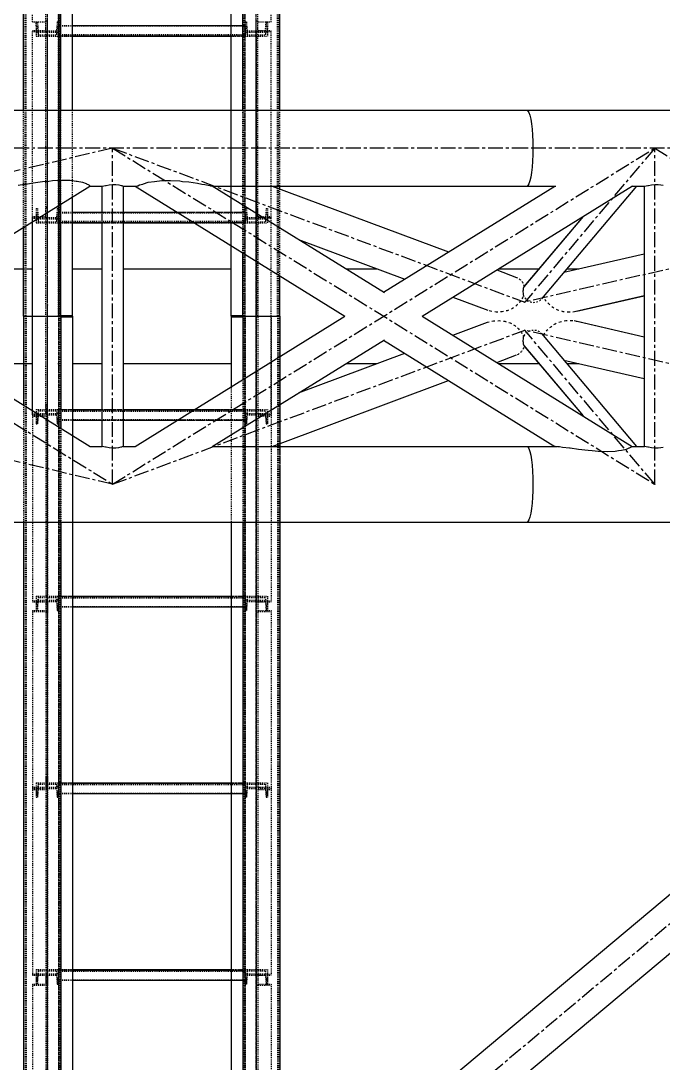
# Model space of a CAD drawing. Header units: millimetres. Extents: x 5143 to 30813, y 232 to 21408.
# Drawn here: x 24545 to 24889, y 10420 to 10978 of the extents above; entities that cross this region are included whole.
import ezdxf

# ---------------------------------------------------------------- set-up
doc = ezdxf.new("R2010")
doc.units = ezdxf.units.MM
doc.header["$LTSCALE"] = 0.25
for name, pattern in [('CENTER', [50.8, 31.75, -6.35, 6.35, -6.35]), ('XKITLINE00', [0]), ('XKITLINE02', [4, 2, -2]), ('XKITLINE03', [6, 3, -1, 1, -1])]:
    doc.linetypes.add(name, pattern=pattern)

msp = doc.modelspace()

# ---------------------------------------------------------------- linework, layer by layer
at = {"color": 1, "linetype": 'XKITLINE03'}
for p, q in [((24559, 10814.34), (24559, 12467.81)), ((24670.99, 10814.34), (24670.99, 12467.81)), ((24565, 12460.27), (24565, 10820.27)), ((24665, 10820.27), (24665, 12460.27)), ((24559, 10873.16), (24559, 10972.67)), ((24564.99, 10970.15), (24564.99, 10972.42)), ((24664.97, 10972.42), (24664.97, 10970.15)), ((24670.98, 10972.67), (24670.98, 10873.16)), ((24564.99, 10970.39), (24664.97, 10970.39)), ((24559, 10767.39), (24559, 10872.69)), ((24564.99, 10870.17), (24564.99, 10872.44)), ((24664.97, 10872.44), (24664.97, 10870.17)), ((24670.98, 10872.69), (24670.98, 10767.39)), ((24564.99, 10870.41), (24664.97, 10870.41)), ((24559, 9172.74), (24559, 10826.21)), ((24670.99, 9172.74), (24670.99, 10826.21)), ((24565, 10820.27), (24565, 9180.27)), ((24665, 9180.27), (24665, 10820.27)), ((24559, 10667.88), (24559, 10767.39)), ((24564.99, 10768.11), (24564.99, 10770.38)), ((24664.97, 10770.14), (24564.99, 10770.14)), ((24664.97, 10770.38), (24664.97, 10768.11)), ((24670.98, 10767.39), (24670.98, 10667.88)), ((24564.99, 10668.13), (24564.99, 10670.4)), ((24664.97, 10670.16), (24564.99, 10670.16)), ((24664.97, 10670.4), (24664.97, 10668.13)), ((24559, 10567.43), (24559, 10662.07)), ((24670.98, 10662.07), (24670.98, 10567.43)), ((24564.99, 10568.15), (24564.99, 10570.42)), ((24664.97, 10570.18), (24564.99, 10570.18)), ((24664.97, 10570.42), (24664.97, 10568.15)), ((24559, 10467.92), (24559, 10567.43)), ((24670.98, 10567.43), (24670.98, 10467.92)), ((24564.99, 10468.17), (24564.99, 10470.44)), ((24664.97, 10470.2), (24564.99, 10470.2)), ((24664.97, 10470.44), (24664.97, 10468.17)), ((24559, 10367.47), (24559, 10462.11)), ((24670.98, 10462.11), (24670.98, 10367.47))]:
    msp.add_line(p, q, dxfattribs=at)
at = {"color": 3, "linetype": 'XKITLINE02'}
for p, q in [((24546.3, 10867.93), (24546.3, 12464.01)), ((24547.15, 10820.27), (24547.15, 12464.01)), ((24547.68, 10820.27), (24547.68, 12464.27)), ((24564.91, 10820.27), (24564.92, 12464.27)), ((24565.45, 10820.27), (24565.45, 12464.01)), ((24664.54, 10820.27), (24664.54, 12464.01)), ((24665.07, 10820.27), (24665.07, 12464.27)), ((24682.31, 10820.27), (24682.31, 12464.27)), ((24682.84, 10820.27), (24682.84, 12464.01)), ((24565, 10820.27), (24565, 12460.68)), ((24565.85, 10820.3), (24565.85, 12460.65)), ((24572.5, 10884.14), (24572.5, 12460.66)), ((24657.5, 10820.66), (24657.5, 12460.66)), ((24664.15, 10820.3), (24664.15, 12460.65)), ((24665, 10820.27), (24665, 12460.68)), ((24663.69, 10854.23), (24663.69, 12426.32)), ((24566.3, 10880.3), (24566.3, 12400.21)), ((24565, 12377.22), (24565, 10820.27)), ((24565.85, 12377.22), (24565.85, 10820.3)), ((24551, 10977.89), (24551, 11073.12)), ((24558.2, 10972.55), (24558.2, 11072.52)), ((24559, 10972.55), (24559, 11073.12)), ((24670.98, 10972.55), (24670.98, 11073.12)), ((24671.78, 10972.55), (24671.78, 11072.52)), ((24678.98, 10977.89), (24678.98, 11073.12)), ((24551, 10977.89), (24558.2, 10977.89)), ((24552.99, 10975.64), (24552.99, 10977.92)), ((24552.99, 10977.92), (24553.67, 10977.92)), ((24552.99, 10977.89), (24552.99, 10972.42)), ((24553.67, 10977.92), (24553.67, 10975.64)), ((24553.67, 10977.92), (24554.06, 10973.12)), ((24558.2, 10873.73), (24558.2, 10978.36)), ((24558.2, 10978.36), (24559, 10978.36)), ((24559, 10873.16), (24559, 10978.36)), ((24564.31, 10977.92), (24563.93, 10973.12)), ((24564.31, 10977.92), (24564.31, 10975.64)), ((24564.31, 10977.92), (24564.99, 10977.92)), ((24564.99, 10977.92), (24564.99, 10975.64)), ((24564.99, 10977.92), (24564.99, 10972.42)), ((24664.97, 10977.92), (24664.97, 10972.42)), ((24664.97, 10977.92), (24665.65, 10977.92)), ((24664.97, 10977.92), (24664.97, 10975.64)), ((24665.65, 10977.92), (24666.04, 10973.12)), ((24665.65, 10977.92), (24665.65, 10975.64)), ((24670.98, 10873.16), (24670.98, 10978.36)), ((24670.98, 10978.36), (24671.78, 10978.36)), ((24671.78, 10873.73), (24671.78, 10978.36)), ((24671.78, 10977.89), (24678.98, 10977.89)), ((24675.91, 10973.12), (24676.29, 10977.92)), ((24676.29, 10977.92), (24676.97, 10977.92)), ((24676.29, 10977.92), (24676.29, 10975.64)), ((24676.97, 10972.42), (24676.97, 10977.92)), ((24676.97, 10977.92), (24676.97, 10975.64)), ((24551, 10873.16), (24551, 10973.24)), ((24551, 10973.24), (24558.2, 10973.24)), ((24551, 10972.67), (24559, 10972.67)), ((24552.99, 10975.64), (24553.67, 10975.64)), ((24552.99, 10975.64), (24552.99, 10970.15)), ((24552.99, 10972.42), (24552.99, 10970.15)), ((24552.99, 10972.42), (24564.99, 10972.42)), ((24553.67, 10975.64), (24554.06, 10970.85)), ((24554.06, 10973.12), (24554.06, 10970.85)), ((24554.06, 10973.12), (24563.93, 10973.12)), ((24558.2, 10972.55), (24559, 10972.55)), ((24564.31, 10975.64), (24563.93, 10970.85)), ((24563.93, 10973.12), (24563.93, 10970.85)), ((24564.31, 10975.64), (24564.99, 10975.64)), ((24564.99, 10970.15), (24564.99, 10975.89)), ((24564.99, 10975.89), (24572.5, 10975.89)), ((24564.99, 10975.87), (24664.97, 10975.87)), ((24564.99, 10975.66), (24664.97, 10975.66)), ((24564.99, 10975.64), (24664.97, 10975.64)), ((24564.99, 10975.64), (24564.99, 10970.15)), ((24564.99, 10972.42), (24564.99, 10970.15)), ((24657.5, 10975.89), (24664.97, 10975.89)), ((24664.97, 10970.15), (24664.97, 10975.89)), ((24664.97, 10975.64), (24664.97, 10970.15)), ((24664.97, 10975.64), (24665.65, 10975.64)), ((24664.97, 10972.42), (24676.97, 10972.42)), ((24664.97, 10972.42), (24664.97, 10970.15)), ((24665.65, 10975.64), (24666.04, 10970.85)), ((24666.04, 10973.12), (24675.91, 10973.12)), ((24666.04, 10973.12), (24666.04, 10970.85)), ((24670.98, 10972.67), (24678.98, 10972.67)), ((24670.98, 10972.55), (24671.78, 10972.55)), ((24671.78, 10973.24), (24678.98, 10973.24)), ((24676.29, 10975.64), (24675.91, 10970.85)), ((24675.91, 10973.12), (24675.91, 10970.85)), ((24676.29, 10975.64), (24676.97, 10975.64)), ((24676.97, 10975.64), (24676.97, 10970.15)), ((24676.97, 10972.42), (24676.97, 10970.15)), ((24678.98, 10873.16), (24678.98, 10973.24)), ((24552.99, 10970.15), (24564.99, 10970.15)), ((24554.06, 10970.85), (24563.93, 10970.85)), ((24564.99, 10971.07), (24664.97, 10971.07)), ((24564.99, 10970.87), (24664.97, 10970.87)), ((24564.99, 10970.39), (24572.5, 10970.39)), ((24564.99, 10970.15), (24572.5, 10970.15)), ((24657.5, 10970.39), (24664.97, 10970.39)), ((24657.5, 10970.15), (24664.97, 10970.15)), ((24664.97, 10970.15), (24676.97, 10970.15)), ((24666.04, 10970.85), (24675.91, 10970.85)), ((24546.3, 10867.93), (24546.3, 10930.57)), ((24566.3, 10880.3), (24566.3, 10930.57)), ((24572.5, 10884.14), (24572.5, 10930.57)), ((24657.5, 10858.07), (24657.5, 10930.57)), ((24663.69, 10854.23), (24663.69, 10930.57)), ((24670.98, 10929.1), (24670.98, 10873.16)), ((24683.69, 10889.97), (24683.69, 10930.57)), ((24683.69, 10841.84), (24683.69, 10888.43)), ((24552.99, 10877.94), (24552.99, 10875.66)), ((24552.99, 10877.94), (24553.67, 10877.94)), ((24552.99, 10877.94), (24552.99, 10872.44)), ((24553.67, 10877.94), (24553.67, 10875.66)), ((24553.67, 10877.94), (24554.06, 10873.14)), ((24558.2, 10878.85), (24559, 10878.85)), ((24558.2, 10767.95), (24558.2, 10878.28)), ((24558.2, 10878.28), (24559, 10878.28)), ((24559, 10767.39), (24559, 10878.28)), ((24564.31, 10877.94), (24563.93, 10873.14)), ((24564.31, 10877.94), (24564.31, 10875.66)), ((24564.31, 10877.94), (24564.99, 10877.94)), ((24564.99, 10877.94), (24564.99, 10875.66)), ((24564.99, 10877.94), (24564.99, 10872.44)), ((24664.97, 10877.94), (24664.97, 10875.66)), ((24664.97, 10877.94), (24664.97, 10872.44)), ((24664.97, 10877.94), (24665.65, 10877.94)), ((24665.65, 10877.94), (24665.65, 10875.66)), ((24665.65, 10877.94), (24666.04, 10873.14)), ((24670.98, 10878.85), (24671.78, 10878.85)), ((24670.98, 10767.39), (24670.98, 10878.28)), ((24670.98, 10878.28), (24671.78, 10878.28)), ((24671.78, 10820.27), (24671.78, 10878.28)), ((24676.29, 10877.94), (24675.91, 10873.14)), ((24676.29, 10877.94), (24676.29, 10875.66)), ((24676.29, 10877.94), (24676.97, 10877.94)), ((24676.97, 10877.94), (24676.97, 10875.66)), ((24676.97, 10877.94), (24676.97, 10872.44)), ((24551, 10873.73), (24558.2, 10873.73)), ((24551, 10767.39), (24551, 10873.25)), ((24551, 10767.95), (24551, 10873.25)), ((24551, 10873.25), (24558.2, 10873.25)), ((24551, 10873.16), (24559, 10873.16)), ((24551, 10872.69), (24559, 10872.69)), ((24552.99, 10872.44), (24552.99, 10870.17)), ((24552.99, 10872.44), (24564.99, 10872.44)), ((24552.99, 10875.66), (24553.67, 10875.66)), ((24552.99, 10875.66), (24552.99, 10870.17)), ((24553.67, 10875.66), (24554.06, 10870.87)), ((24554.06, 10873.14), (24554.06, 10870.87)), ((24554.06, 10873.14), (24563.93, 10873.14)), ((24564.31, 10875.66), (24563.93, 10870.87)), ((24563.93, 10873.14), (24563.93, 10870.87)), ((24564.31, 10875.66), (24564.99, 10875.66)), ((24564.99, 10872.44), (24564.99, 10870.17)), ((24564.99, 10870.17), (24564.99, 10875.91)), ((24564.99, 10875.91), (24572.5, 10875.91)), ((24564.99, 10875.89), (24664.97, 10875.89)), ((24564.99, 10875.68), (24664.97, 10875.68)), ((24564.99, 10875.66), (24564.99, 10870.17)), ((24564.99, 10875.66), (24664.97, 10875.66)), ((24588.25, 10875.91), (24599.65, 10875.91)), ((24628.69, 10875.91), (24664.97, 10875.91)), ((24664.97, 10870.17), (24664.97, 10875.91)), ((24664.97, 10875.66), (24664.97, 10870.17)), ((24664.97, 10875.66), (24665.65, 10875.66)), ((24664.97, 10872.44), (24664.97, 10870.17)), ((24664.97, 10872.44), (24676.97, 10872.44)), ((24665.65, 10875.66), (24666.04, 10870.87)), ((24666.04, 10873.14), (24675.91, 10873.14)), ((24666.04, 10873.14), (24666.04, 10870.87)), ((24670.98, 10873.16), (24678.98, 10873.16)), ((24670.98, 10872.69), (24678.98, 10872.69)), ((24671.78, 10873.73), (24678.98, 10873.73)), ((24671.78, 10873.25), (24678.98, 10873.25)), ((24676.29, 10875.66), (24675.91, 10870.87)), ((24675.91, 10873.14), (24675.91, 10870.87)), ((24676.29, 10875.66), (24676.97, 10875.66)), ((24676.97, 10875.66), (24676.97, 10870.17)), ((24676.97, 10872.44), (24676.97, 10870.17)), ((24678.98, 10767.39), (24678.98, 10873.25)), ((24552.99, 10870.17), (24564.99, 10870.17)), ((24554.06, 10870.87), (24563.93, 10870.87)), ((24564.99, 10871.09), (24664.97, 10871.09)), ((24564.99, 10870.89), (24664.97, 10870.89)), ((24564.99, 10870.41), (24572.5, 10870.41)), ((24564.99, 10870.17), (24572.5, 10870.17)), ((24588.25, 10870.41), (24599.65, 10870.41)), ((24588.25, 10870.17), (24599.65, 10870.17)), ((24637.57, 10870.41), (24664.97, 10870.41)), ((24637.96, 10870.17), (24664.97, 10870.17)), ((24664.97, 10870.17), (24676.97, 10870.17)), ((24666.04, 10870.87), (24675.91, 10870.87)), ((24671.78, 10869.68), (24671.78, 10767.95)), ((24670.98, 10849.71), (24670.98, 10767.39)), ((24547.15, 10820.27), (24547.15, 9176.54)), ((24547.68, 10820.27), (24547.68, 9176.28)), ((24564.91, 10820.27), (24564.92, 9176.28)), ((24565, 10820.68), (24566.3, 10820.68)), ((24565, 10820.27), (24566.3, 10820.27)), ((24565, 10820.27), (24566.3, 10820.27)), ((24565, 10820.27), (24565, 10723.33)), ((24565, 10819.87), (24566.3, 10819.87)), ((24565.45, 10820.27), (24565.45, 9176.54)), ((24565.85, 10820.65), (24566.3, 10820.65)), ((24565.85, 10820.3), (24566.3, 10820.3)), ((24565.85, 10820.25), (24566.3, 10820.25)), ((24565.85, 10820.25), (24565.85, 10723.33)), ((24565.85, 10819.9), (24566.3, 10819.9)), ((24566.3, 10820.27), (24566.3, 9240.34)), ((24572.5, 10820.66), (24572.5, 10820.68)), ((24572.5, 10820.66), (24572.5, 10820.68)), ((24572.5, 10820.66), (24572.5, 10820.68)), ((24572.5, 10820.27), (24572.5, 10820.29)), ((24572.5, 10820.27), (24572.5, 10820.29)), ((24572.5, 10820.27), (24572.5, 10820.26)), ((24572.5, 10820.27), (24572.5, 10820.26)), ((24572.5, 10819.89), (24572.5, 10819.87)), ((24572.5, 10819.89), (24572.5, 9180.26)), ((24572.5, 10819.89), (24572.5, 10819.87)), ((24657.5, 10820.68), (24657.5, 10820.66)), ((24657.5, 10820.66), (24657.5, 10820.68)), ((24657.5, 10820.29), (24657.5, 10820.27)), ((24657.5, 10820.27), (24657.5, 10820.29)), ((24657.5, 10820.27), (24657.5, 10820.26)), ((24657.5, 10820.27), (24657.5, 10820.26)), ((24657.5, 10819.89), (24657.5, 10819.87)), ((24657.5, 10819.89), (24657.5, 10819.87)), ((24657.5, 10819.89), (24657.5, 10819.87)), ((24663.69, 10820.68), (24665, 10820.68)), ((24663.69, 10820.65), (24664.15, 10820.65)), ((24663.69, 10820.3), (24664.15, 10820.3)), ((24663.69, 10820.27), (24665, 10820.27)), ((24663.69, 10820.27), (24665, 10820.27)), ((24663.69, 10820.25), (24664.15, 10820.25)), ((24663.69, 10819.9), (24664.15, 10819.9)), ((24663.69, 10819.87), (24665, 10819.87)), ((24664.15, 10820.25), (24664.15, 9179.9)), ((24664.54, 10820.27), (24664.54, 9176.54)), ((24665, 10820.27), (24665, 9179.87)), ((24665.07, 10820.27), (24665.07, 9176.28)), ((24678.98, 10820.27), (24678.98, 10767.95)), ((24682.31, 10820.27), (24682.31, 9176.28)), ((24682.84, 10820.27), (24682.84, 9176.54)), ((24683.69, 10820.27), (24683.69, 9201.84)), ((24683.69, 10798.71), (24683.69, 10752.12)), ((24657.5, 10782.48), (24657.5, 9180.26)), ((24657.5, 10782.48), (24657.5, 10709.97)), ((24663.69, 10786.32), (24663.69, 10709.97)), ((24546.3, 10772.62), (24546.3, 10709.97)), ((24558.2, 10772.98), (24559, 10772.98)), ((24558.2, 10772.98), (24558.2, 10767.95)), ((24670.98, 10772.98), (24671.78, 10772.98)), ((24551, 10767.95), (24558.2, 10767.95)), ((24551, 10767.39), (24551, 10667.31)), ((24551, 10767.39), (24559, 10767.39)), ((24551, 10767.39), (24559, 10767.39)), ((24551, 10766.82), (24558.2, 10766.82)), ((24552.99, 10770.38), (24552.99, 10768.11)), ((24552.99, 10768.11), (24552.99, 10762.61)), ((24552.99, 10768.11), (24564.99, 10768.11)), ((24552.99, 10770.38), (24552.99, 10764.88)), ((24552.99, 10770.38), (24564.99, 10770.38)), ((24554.06, 10767.41), (24553.67, 10762.61)), ((24554.06, 10769.68), (24553.67, 10764.88)), ((24554.06, 10769.68), (24554.06, 10767.41)), ((24554.06, 10769.68), (24563.93, 10769.68)), ((24554.06, 10767.41), (24563.93, 10767.41)), ((24558.2, 10766.82), (24558.2, 10662.19)), ((24559, 10767.39), (24559, 10662.19)), ((24563.93, 10769.68), (24563.93, 10767.41)), ((24563.93, 10769.68), (24564.31, 10764.88)), ((24563.93, 10767.41), (24564.31, 10762.61)), ((24564.99, 10770.38), (24564.99, 10768.11)), ((24564.99, 10768.11), (24564.99, 10762.61)), ((24564.99, 10770.38), (24572.5, 10770.38)), ((24564.99, 10770.38), (24564.99, 10764.64)), ((24564.99, 10770.38), (24564.99, 10764.88)), ((24564.99, 10770.14), (24572.5, 10770.14)), ((24564.99, 10769.66), (24664.97, 10769.66)), ((24564.99, 10769.46), (24664.97, 10769.46)), ((24588.25, 10770.38), (24599.65, 10770.38)), ((24588.25, 10770.14), (24599.65, 10770.14)), ((24637.57, 10770.14), (24664.97, 10770.14)), ((24637.96, 10770.38), (24664.97, 10770.38)), ((24664.97, 10770.38), (24664.97, 10764.88)), ((24664.97, 10770.38), (24676.97, 10770.38)), ((24664.97, 10770.38), (24664.97, 10768.11)), ((24664.97, 10770.38), (24664.97, 10764.64)), ((24664.97, 10768.11), (24664.97, 10762.61)), ((24664.97, 10768.11), (24676.97, 10768.11)), ((24666.04, 10769.68), (24665.65, 10764.88)), ((24666.04, 10767.41), (24665.65, 10762.61)), ((24666.04, 10769.68), (24675.91, 10769.68)), ((24666.04, 10769.68), (24666.04, 10767.41)), ((24666.04, 10767.41), (24675.91, 10767.41)), ((24670.98, 10767.39), (24670.98, 10723.33)), ((24670.98, 10767.39), (24678.98, 10767.39)), ((24670.98, 10767.39), (24678.98, 10767.39)), ((24671.78, 10767.95), (24678.98, 10767.95)), ((24671.78, 10766.82), (24671.78, 10749.1)), ((24671.78, 10766.82), (24678.98, 10766.82)), ((24675.91, 10769.68), (24676.29, 10764.88)), ((24675.91, 10769.68), (24675.91, 10767.41)), ((24675.91, 10767.41), (24676.29, 10762.61)), ((24676.97, 10770.38), (24676.97, 10764.88)), ((24676.97, 10770.38), (24676.97, 10768.11)), ((24676.97, 10768.11), (24676.97, 10762.61)), ((24678.98, 10767.39), (24678.98, 10749.1)), ((24552.99, 10764.88), (24552.99, 10762.61)), ((24552.99, 10762.61), (24553.67, 10762.61)), ((24552.99, 10764.88), (24553.67, 10764.88)), ((24553.67, 10764.88), (24553.67, 10762.61)), ((24558.2, 10761.7), (24559, 10761.7)), ((24564.31, 10764.88), (24564.31, 10762.61)), ((24564.31, 10762.61), (24564.99, 10762.61)), ((24564.31, 10764.88), (24564.99, 10764.88)), ((24564.99, 10764.88), (24564.99, 10762.61)), ((24564.99, 10764.88), (24664.97, 10764.88)), ((24564.99, 10764.87), (24664.97, 10764.87)), ((24564.99, 10764.65), (24664.97, 10764.65)), ((24564.99, 10764.64), (24572.5, 10764.64)), ((24566.3, 10760.25), (24566.3, 10709.97)), ((24588.25, 10764.64), (24599.65, 10764.64)), ((24628.69, 10764.64), (24664.97, 10764.64)), ((24664.97, 10764.88), (24665.65, 10764.88)), ((24664.97, 10764.88), (24664.97, 10762.61)), ((24664.97, 10762.61), (24665.65, 10762.61)), ((24665.65, 10764.88), (24665.65, 10762.61)), ((24670.98, 10761.7), (24671.78, 10761.7)), ((24676.29, 10764.88), (24676.97, 10764.88)), ((24676.29, 10764.88), (24676.29, 10762.61)), ((24676.29, 10762.61), (24676.97, 10762.61)), ((24676.97, 10764.88), (24676.97, 10762.61)), ((24572.5, 10756.41), (24572.5, 10709.97)), ((24565, 10749.1), (24565, 9179.87)), ((24565.85, 10749.1), (24565.85, 9179.9)), ((24670.98, 10749.1), (24670.98, 10662.19)), ((24671.78, 10749.1), (24671.78, 10662.19)), ((24678.98, 10749.1), (24678.98, 10667.31)), ((24683.69, 10750.57), (24683.69, 10709.97)), ((24551, 10667.88), (24559, 10667.88)), ((24551, 10667.31), (24558.2, 10667.31)), ((24552.99, 10670.4), (24552.99, 10668.13)), ((24552.99, 10670.4), (24552.99, 10664.91)), ((24552.99, 10670.4), (24564.99, 10670.4)), ((24552.99, 10668.13), (24552.99, 10662.63)), ((24552.99, 10668.13), (24564.99, 10668.13)), ((24552.99, 10664.91), (24552.99, 10662.63)), ((24552.99, 10664.91), (24553.67, 10664.91)), ((24554.06, 10669.7), (24553.67, 10664.91)), ((24553.67, 10662.63), (24554.06, 10667.43)), ((24553.67, 10664.91), (24553.67, 10662.63)), ((24554.06, 10669.7), (24554.06, 10667.43)), ((24554.06, 10669.7), (24563.93, 10669.7)), ((24554.06, 10667.43), (24563.93, 10667.43)), ((24558.2, 10668), (24558.2, 10568.03)), ((24558.2, 10668), (24559, 10668)), ((24559, 10668), (24559, 10568.15)), ((24563.93, 10669.7), (24563.93, 10667.43)), ((24563.93, 10669.7), (24564.31, 10664.91)), ((24563.93, 10667.43), (24564.31, 10662.63)), ((24564.31, 10664.91), (24564.31, 10662.63)), ((24564.31, 10664.91), (24564.99, 10664.91)), ((24564.99, 10670.4), (24572.5, 10670.4)), ((24564.99, 10670.4), (24564.99, 10664.66)), ((24564.99, 10670.4), (24564.99, 10668.13)), ((24564.99, 10670.4), (24564.99, 10664.91)), ((24564.99, 10670.16), (24572.5, 10670.16)), ((24564.99, 10669.68), (24664.97, 10669.68)), ((24564.99, 10669.48), (24664.97, 10669.48)), ((24564.99, 10668.13), (24564.99, 10662.63)), ((24564.99, 10664.91), (24664.97, 10664.91)), ((24564.99, 10664.91), (24564.99, 10662.63)), ((24564.99, 10664.89), (24664.97, 10664.89)), ((24657.5, 10670.4), (24664.97, 10670.4)), ((24657.5, 10670.16), (24664.97, 10670.16)), ((24664.97, 10670.4), (24664.97, 10664.66)), ((24664.97, 10670.4), (24664.97, 10664.91)), ((24664.97, 10670.4), (24676.97, 10670.4)), ((24664.97, 10670.4), (24664.97, 10668.13)), ((24664.97, 10668.13), (24664.97, 10662.63)), ((24664.97, 10668.13), (24676.97, 10668.13)), ((24664.97, 10664.91), (24665.65, 10664.91)), ((24664.97, 10664.91), (24664.97, 10662.63)), ((24666.04, 10669.7), (24665.65, 10664.91)), ((24666.04, 10667.43), (24665.65, 10662.63)), ((24665.65, 10664.91), (24665.65, 10662.63)), ((24666.04, 10669.7), (24675.91, 10669.7)), ((24666.04, 10669.7), (24666.04, 10667.43)), ((24666.04, 10667.43), (24675.91, 10667.43)), ((24670.98, 10668), (24670.98, 10662.07)), ((24670.98, 10668), (24671.78, 10668)), ((24670.98, 10668), (24670.98, 10567.43)), ((24670.98, 10667.88), (24678.98, 10667.88)), ((24671.78, 10668), (24671.78, 10662.66)), ((24671.78, 10668), (24671.78, 10568.03)), ((24671.78, 10667.31), (24678.98, 10667.31)), ((24675.91, 10669.7), (24676.29, 10664.91)), ((24675.91, 10669.7), (24675.91, 10667.43)), ((24675.91, 10667.43), (24676.29, 10662.63)), ((24676.29, 10664.91), (24676.97, 10664.91)), ((24676.29, 10664.91), (24676.29, 10662.63)), ((24676.97, 10670.4), (24676.97, 10664.91)), ((24676.97, 10670.4), (24676.97, 10668.13)), ((24676.97, 10668.13), (24676.97, 10662.63)), ((24676.97, 10664.91), (24676.97, 10662.63)), ((24551, 10662.66), (24551, 10567.43)), ((24551, 10662.66), (24558.2, 10662.66)), ((24551, 10662.07), (24559, 10662.07)), ((24552.99, 10662.63), (24553.67, 10662.63)), ((24558.2, 10662.19), (24559, 10662.19)), ((24564.31, 10662.63), (24564.99, 10662.63)), ((24564.99, 10664.68), (24664.97, 10664.68)), ((24564.99, 10664.66), (24572.5, 10664.66)), ((24657.5, 10664.66), (24664.97, 10664.66)), ((24664.97, 10662.63), (24665.65, 10662.63)), ((24670.98, 10662.19), (24671.78, 10662.19)), ((24670.98, 10662.07), (24678.98, 10662.07)), ((24671.78, 10662.66), (24678.98, 10662.66)), ((24676.29, 10662.63), (24676.97, 10662.63)), ((24678.98, 10662.66), (24678.98, 10662.07)), ((24678.98, 10662.66), (24678.98, 10567.43)), ((24552.99, 10570.42), (24552.99, 10568.15)), ((24552.99, 10570.42), (24552.99, 10564.93)), ((24552.99, 10570.42), (24564.99, 10570.42)), ((24558.2, 10573.37), (24559, 10573.37)), ((24558.2, 10573.37), (24558.2, 10568.03)), ((24559, 10573.37), (24559, 10567.43)), ((24564.99, 10570.42), (24572.5, 10570.42)), ((24564.99, 10570.42), (24564.99, 10564.68)), ((24564.99, 10570.42), (24564.99, 10568.15)), ((24564.99, 10570.42), (24564.99, 10564.93)), ((24564.99, 10570.18), (24572.5, 10570.18)), ((24657.5, 10570.42), (24664.97, 10570.42)), ((24657.5, 10570.18), (24664.97, 10570.18)), ((24664.97, 10570.42), (24664.97, 10564.93)), ((24664.97, 10570.42), (24676.97, 10570.42)), ((24664.97, 10570.42), (24664.97, 10568.15)), ((24664.97, 10570.42), (24664.97, 10564.68)), ((24670.98, 10573.37), (24671.78, 10573.37)), ((24676.97, 10570.42), (24676.97, 10564.93)), ((24676.97, 10570.42), (24676.97, 10568.15)), ((24551, 10568.03), (24558.2, 10568.03)), ((24551, 10568.03), (24551, 10567.43)), ((24551, 10567.43), (24551, 10467.35)), ((24551, 10567.43), (24559, 10567.43)), ((24551, 10567.43), (24559, 10567.43)), ((24551, 10566.86), (24558.2, 10566.86)), ((24552.99, 10568.15), (24552.99, 10562.65)), ((24552.99, 10568.15), (24564.99, 10568.15)), ((24552.99, 10564.93), (24552.99, 10562.65)), ((24552.99, 10564.93), (24553.67, 10564.93)), ((24554.06, 10569.72), (24553.67, 10564.93)), ((24554.06, 10567.45), (24553.67, 10562.65)), ((24553.67, 10564.93), (24553.67, 10562.65)), ((24554.06, 10569.72), (24554.06, 10567.45)), ((24554.06, 10569.72), (24563.93, 10569.72)), ((24554.06, 10567.45), (24563.93, 10567.45)), ((24558.2, 10566.86), (24558.2, 10462.23)), ((24559, 10567.43), (24559, 10462.23)), ((24563.93, 10569.72), (24563.93, 10567.45)), ((24563.93, 10569.72), (24564.31, 10564.93)), ((24563.93, 10567.45), (24564.31, 10562.65)), ((24564.31, 10564.93), (24564.31, 10562.65)), ((24564.31, 10564.93), (24564.99, 10564.93)), ((24564.99, 10569.7), (24664.97, 10569.7)), ((24564.99, 10569.5), (24664.97, 10569.5)), ((24564.99, 10568.15), (24564.99, 10562.65)), ((24564.99, 10564.93), (24664.97, 10564.93)), ((24564.99, 10564.93), (24564.99, 10562.65)), ((24564.99, 10564.91), (24664.97, 10564.91)), ((24564.99, 10564.7), (24664.97, 10564.7)), ((24564.99, 10564.68), (24572.5, 10564.68)), ((24657.5, 10564.68), (24664.97, 10564.68)), ((24664.97, 10568.15), (24664.97, 10562.65)), ((24664.97, 10568.15), (24676.97, 10568.15)), ((24664.97, 10564.93), (24665.65, 10564.93)), ((24664.97, 10564.93), (24664.97, 10562.65)), ((24666.04, 10569.72), (24665.65, 10564.93)), ((24666.04, 10567.45), (24665.65, 10562.65)), ((24665.65, 10564.93), (24665.65, 10562.65)), ((24666.04, 10569.72), (24675.91, 10569.72)), ((24666.04, 10569.72), (24666.04, 10567.45)), ((24666.04, 10567.45), (24675.91, 10567.45)), ((24670.98, 10567.43), (24678.98, 10567.43)), ((24670.98, 10567.43), (24670.98, 10561.74)), ((24670.98, 10567.43), (24678.98, 10567.43)), ((24670.98, 10567.43), (24670.98, 10462.23)), ((24671.78, 10568.03), (24678.98, 10568.03)), ((24671.78, 10566.86), (24671.78, 10561.74)), ((24671.78, 10566.86), (24678.98, 10566.86)), ((24671.78, 10566.86), (24671.78, 10462.23)), ((24675.91, 10569.72), (24676.29, 10564.93)), ((24675.91, 10569.72), (24675.91, 10567.45)), ((24675.91, 10567.45), (24676.29, 10562.65)), ((24676.29, 10564.93), (24676.97, 10564.93)), ((24676.29, 10564.93), (24676.29, 10562.65)), ((24676.97, 10568.15), (24676.97, 10562.65)), ((24676.97, 10564.93), (24676.97, 10562.65)), ((24678.98, 10567.43), (24678.98, 10566.86)), ((24678.98, 10567.43), (24678.98, 10467.35)), ((24552.99, 10562.65), (24553.67, 10562.65)), ((24558.2, 10561.74), (24559, 10561.74)), ((24564.31, 10562.65), (24564.99, 10562.65)), ((24664.97, 10562.65), (24665.65, 10562.65)), ((24670.98, 10561.74), (24671.78, 10561.74)), ((24676.29, 10562.65), (24676.97, 10562.65)), ((24552.99, 10470.44), (24552.99, 10468.17)), ((24552.99, 10470.44), (24552.99, 10464.95)), ((24552.99, 10470.44), (24564.99, 10470.44)), ((24554.06, 10469.75), (24553.67, 10464.95)), ((24554.06, 10469.75), (24554.06, 10467.47)), ((24554.06, 10469.75), (24563.93, 10469.75)), ((24563.93, 10469.75), (24563.93, 10467.47)), ((24563.93, 10469.75), (24564.31, 10464.95)), ((24564.99, 10470.44), (24564.99, 10468.17)), ((24564.99, 10470.44), (24564.99, 10464.95)), ((24564.99, 10470.44), (24572.5, 10470.44)), ((24564.99, 10470.44), (24564.99, 10464.7)), ((24564.99, 10470.2), (24572.5, 10470.2)), ((24564.99, 10469.72), (24664.97, 10469.72)), ((24564.99, 10469.52), (24664.97, 10469.52)), ((24657.5, 10470.44), (24664.97, 10470.44)), ((24657.5, 10470.2), (24664.97, 10470.2)), ((24664.97, 10470.44), (24664.97, 10464.7)), ((24664.97, 10470.44), (24664.97, 10464.95)), ((24664.97, 10470.44), (24676.97, 10470.44)), ((24664.97, 10470.44), (24664.97, 10468.17)), ((24666.04, 10469.75), (24665.65, 10464.95)), ((24666.04, 10469.75), (24675.91, 10469.75)), ((24666.04, 10469.75), (24666.04, 10467.47)), ((24675.91, 10469.75), (24676.29, 10464.95)), ((24675.91, 10469.75), (24675.91, 10467.47)), ((24676.97, 10470.44), (24676.97, 10464.95)), ((24676.97, 10470.44), (24676.97, 10468.17)), ((24551, 10467.92), (24551, 10467.35)), ((24551, 10467.92), (24559, 10467.92)), ((24551, 10467.35), (24558.2, 10467.35)), ((24552.99, 10468.17), (24552.99, 10462.67)), ((24552.99, 10468.17), (24564.99, 10468.17)), ((24552.99, 10464.95), (24552.99, 10462.67)), ((24552.99, 10464.95), (24553.67, 10464.95)), ((24553.67, 10462.67), (24554.06, 10467.47)), ((24553.67, 10464.95), (24553.67, 10462.67)), ((24554.06, 10467.47), (24563.93, 10467.47)), ((24558.2, 10468.04), (24558.2, 10368.07)), ((24558.2, 10468.04), (24559, 10468.04)), ((24558.2, 10467.35), (24558.2, 10462.23)), ((24559, 10468.04), (24559, 10368.19)), ((24559, 10467.92), (24559, 10462.23)), ((24563.93, 10467.47), (24564.31, 10462.67)), ((24564.31, 10464.95), (24564.31, 10462.67)), ((24564.31, 10464.95), (24564.99, 10464.95)), ((24564.99, 10468.17), (24564.99, 10462.67)), ((24564.99, 10464.95), (24564.99, 10462.67)), ((24564.99, 10464.95), (24664.97, 10464.95)), ((24564.99, 10464.93), (24664.97, 10464.93)), ((24564.99, 10464.72), (24664.97, 10464.72)), ((24564.99, 10464.7), (24572.5, 10464.7)), ((24657.5, 10464.7), (24664.97, 10464.7)), ((24664.97, 10468.17), (24664.97, 10462.67)), ((24664.97, 10468.17), (24676.97, 10468.17)), ((24664.97, 10464.95), (24665.65, 10464.95)), ((24664.97, 10464.95), (24664.97, 10462.67)), ((24666.04, 10467.47), (24665.65, 10462.67)), ((24665.65, 10464.95), (24665.65, 10462.67)), ((24666.04, 10467.47), (24675.91, 10467.47)), ((24670.98, 10468.04), (24670.98, 10462.11)), ((24670.98, 10468.04), (24671.78, 10468.04)), ((24670.98, 10468.04), (24670.98, 10367.47)), ((24670.98, 10467.92), (24678.98, 10467.92)), ((24671.78, 10468.04), (24671.78, 10462.7)), ((24671.78, 10468.04), (24671.78, 10368.07)), ((24671.78, 10467.35), (24678.98, 10467.35)), ((24675.91, 10467.47), (24676.29, 10462.67)), ((24676.29, 10464.95), (24676.97, 10464.95)), ((24676.29, 10464.95), (24676.29, 10462.67)), ((24676.97, 10468.17), (24676.97, 10462.67)), ((24676.97, 10464.95), (24676.97, 10462.67)), ((24551, 10462.7), (24551, 10367.47)), ((24551, 10462.7), (24558.2, 10462.7)), ((24551, 10462.11), (24559, 10462.11)), ((24552.99, 10462.67), (24553.67, 10462.67)), ((24558.2, 10462.23), (24559, 10462.23)), ((24564.31, 10462.67), (24564.99, 10462.67)), ((24664.97, 10462.67), (24665.65, 10462.67)), ((24670.98, 10462.23), (24671.78, 10462.23)), ((24670.98, 10462.11), (24678.98, 10462.11)), ((24671.78, 10462.7), (24678.98, 10462.7)), ((24676.29, 10462.67), (24676.97, 10462.67)), ((24678.98, 10462.7), (24678.98, 10462.11)), ((24678.98, 10462.7), (24678.98, 10367.47))]:
    msp.add_line(p, q, dxfattribs=at)
at = {"color": 7, "linetype": 'XKITLINE00'}
for p, q in [((24546.3, 10930.57), (24546.3, 11419.75)), ((24566.3, 10930.57), (24566.3, 11403)), ((24572.5, 10930.57), (24572.5, 11397.81)), ((24657.5, 10930.57), (24657.5, 11326.64)), ((24663.69, 10930.57), (24663.69, 11321.45)), ((24683.69, 10930.57), (24683.69, 11304.7)), ((24572.5, 10975.89), (24657.5, 10975.89)), ((24572.5, 10970.39), (24657.5, 10970.39)), ((24572.5, 10970.15), (24657.5, 10970.15)), ((24683.69, 10888.43), (24683.69, 10889.97)), ((24572.5, 10820.68), (24572.5, 10884.14)), ((24566.3, 10820.27), (24566.3, 10880.3)), ((24572.5, 10875.91), (24588.25, 10875.91)), ((24599.65, 10875.91), (24628.69, 10875.91)), ((24546.3, 10820.27), (24546.3, 10867.93)), ((24572.5, 10870.41), (24588.25, 10870.41)), ((24572.5, 10870.17), (24588.25, 10870.17)), ((24599.65, 10870.41), (24637.57, 10870.41)), ((24599.65, 10870.17), (24637.96, 10870.17)), ((24657.5, 10820.68), (24657.5, 10858.07)), ((24663.69, 10820.27), (24663.69, 10854.23)), ((24683.69, 10820.27), (24683.69, 10841.84)), ((24546.3, 10820.27), (24566.3, 10820.27)), ((24546.3, 10820.27), (24566.3, 10820.27)), ((24546.3, 10820.27), (24546.3, 10772.62)), ((24566.3, 10820.68), (24572.5, 10820.68)), ((24566.3, 10820.65), (24572.5, 10820.66)), ((24566.3, 10820.3), (24572.5, 10820.29)), ((24566.3, 10820.27), (24572.5, 10820.27)), ((24566.3, 10820.27), (24572.5, 10820.27)), ((24566.3, 10820.27), (24566.3, 10760.25)), ((24566.3, 10820.25), (24572.5, 10820.26)), ((24566.3, 10819.9), (24572.5, 10819.89)), ((24566.3, 10819.87), (24572.5, 10819.87)), ((24572.5, 10820.29), (24572.5, 10820.66)), ((24572.5, 10820.26), (24572.5, 10819.89)), ((24572.5, 10819.87), (24572.5, 10756.41)), ((24657.5, 10820.68), (24663.69, 10820.68)), ((24657.5, 10820.66), (24663.69, 10820.65)), ((24657.5, 10820.29), (24657.5, 10820.66)), ((24657.5, 10820.29), (24663.69, 10820.3)), ((24657.5, 10820.27), (24663.69, 10820.27)), ((24657.5, 10820.27), (24663.69, 10820.27)), ((24657.5, 10820.26), (24663.69, 10820.25)), ((24657.5, 10820.26), (24657.5, 10819.89)), ((24657.5, 10819.89), (24663.69, 10819.9)), ((24657.5, 10819.87), (24663.69, 10819.87)), ((24657.5, 10819.87), (24657.5, 10782.48)), ((24663.69, 10820.27), (24683.69, 10820.27)), ((24663.69, 10820.27), (24683.69, 10820.27)), ((24663.69, 10820.27), (24663.69, 10786.32)), ((24683.69, 10820.27), (24683.69, 10798.71)), ((24572.5, 10770.38), (24588.25, 10770.38)), ((24572.5, 10770.14), (24588.25, 10770.14)), ((24599.65, 10770.38), (24637.96, 10770.38)), ((24599.65, 10770.14), (24637.57, 10770.14)), ((24572.5, 10764.64), (24588.25, 10764.64)), ((24599.65, 10764.64), (24628.69, 10764.64)), ((24683.69, 10752.12), (24683.69, 10750.57)), ((24546.3, 10709.97), (24546.3, 10220.8)), ((24566.3, 10709.97), (24566.3, 10237.55)), ((24572.5, 10709.97), (24572.5, 10242.74)), ((24657.5, 10709.97), (24657.5, 10313.91)), ((24663.69, 10709.97), (24663.69, 10319.1)), ((24683.69, 10709.97), (24683.69, 10335.85)), ((24572.5, 10670.4), (24657.5, 10670.4)), ((24572.5, 10670.16), (24657.5, 10670.16)), ((24572.5, 10664.66), (24657.5, 10664.66)), ((24572.5, 10570.42), (24657.5, 10570.42)), ((24572.5, 10570.18), (24657.5, 10570.18)), ((24572.5, 10564.68), (24657.5, 10564.68)), ((24572.5, 10470.44), (24657.5, 10470.44)), ((24572.5, 10470.2), (24657.5, 10470.2)), ((24572.5, 10464.7), (24657.5, 10464.7))]:
    msp.add_line(p, q, dxfattribs=at)
at = {"color": 8, "linetype": 'XKITLINE00'}
for p, q in [((23581.46, 10930.57), (24815.89, 10930.57)), ((24815.89, 10930.57), (24816.47, 10930.27)), ((24815.89, 10930.57), (24816.47, 10930.27)), ((24815.89, 10930.57), (25131.19, 10930.57)), ((24816.47, 10930.27), (24817.03, 10929.35)), ((24816.47, 10930.27), (24817.03, 10929.35)), ((24817.03, 10929.35), (24817.56, 10927.85)), ((24817.03, 10929.35), (24817.56, 10927.85)), ((24817.56, 10927.85), (24818.04, 10925.83)), ((24817.56, 10927.85), (24818.04, 10925.83)), ((24818.04, 10925.83), (24818.45, 10923.32)), ((24818.45, 10923.32), (24818.78, 10920.42)), ((24818.78, 10920.42), (24819.03, 10917.22)), ((24819.03, 10917.22), (24819.18, 10913.8)), ((24819.18, 10913.8), (24819.23, 10910.27)), ((24819.18, 10906.75), (24819.03, 10903.33)), ((24819.23, 10910.27), (24819.18, 10906.75)), ((24818.78, 10900.12), (24818.45, 10897.23)), ((24819.03, 10903.33), (24818.78, 10900.12)), ((24818.04, 10894.72), (24817.56, 10892.69)), ((24818.04, 10894.72), (24817.56, 10892.69)), ((24818.45, 10897.23), (24818.04, 10894.72)), ((24469.26, 10820.27), (24581.86, 10889.93)), ((24543.28, 10890.36), (24546.81, 10890.93)), ((24546.81, 10890.93), (24548.28, 10891.1)), ((24548.28, 10891.1), (24551.38, 10891.66)), ((24551.38, 10891.66), (24556.47, 10892.32)), ((24556.47, 10892.32), (24559.85, 10892.61)), ((24559.85, 10892.61), (24561.75, 10892.83)), ((24561.75, 10892.83), (24566.86, 10893.12)), ((24566.86, 10893.12), (24571.31, 10893.02)), ((24571.31, 10893.02), (24574.45, 10892.61)), ((24574.45, 10892.61), (24574.93, 10892.57)), ((24574.93, 10892.57), (24577.9, 10892.01)), ((24577.9, 10892.01), (24579.86, 10891.25)), ((24579.86, 10891.25), (24580, 10891.1)), ((24580, 10891.1), (24581.25, 10890.65)), ((24581.25, 10890.65), (24581.58, 10890.18)), ((24581.58, 10890.18), (24581.82, 10890.14)), ((24581.82, 10890.14), (24581.86, 10889.93)), ((24581.85, 10889.97), (24588.39, 10889.97)), ((24588.25, 10889.97), (24588.25, 10750.57)), ((24588.25, 10889.96), (24588.25, 10750.59)), ((24588.25, 10889.96), (24588.39, 10889.87)), ((24588.39, 10889.87), (24588.53, 10889.95)), ((24588.53, 10889.95), (24589.34, 10890.1)), ((24589.34, 10890.1), (24590.2, 10890.18)), ((24590.2, 10890.18), (24590.6, 10890.31)), ((24590.6, 10890.31), (24592.19, 10890.59)), ((24592.19, 10890.59), (24593.95, 10890.74)), ((24593.95, 10890.74), (24595.71, 10890.75)), ((24595.71, 10890.75), (24597.3, 10890.6)), ((24597.3, 10890.6), (24598.56, 10890.32)), ((24598.56, 10890.32), (24598.85, 10890.18)), ((24598.85, 10890.18), (24599.37, 10890.1)), ((24599.37, 10890.1), (24599.65, 10889.96)), ((24599.65, 10890.06), (24599.65, 10750.49)), ((24599.65, 10889.97), (24606.42, 10889.97)), ((24599.65, 10889.96), (24599.65, 10750.59)), ((24605.99, 10889.97), (24718.5, 10820.27)), ((24606.03, 10889.97), (24606.25, 10889.88)), ((24606.21, 10889.93), (24607.12, 10890.11)), ((24606.21, 10889.93), (24606.25, 10889.88)), ((24607.12, 10890.11), (24607.41, 10890.14)), ((24607.41, 10890.14), (24608.46, 10890.62)), ((24608.46, 10890.62), (24610.17, 10891.01)), ((24610.17, 10891.01), (24610.53, 10891.21)), ((24610.53, 10891.21), (24613.1, 10891.94)), ((24613.1, 10891.94), (24616.51, 10892.47)), ((24616.51, 10892.47), (24620.39, 10892.9)), ((24620.39, 10892.9), (24624.93, 10892.96)), ((24624.93, 10892.96), (24629.93, 10892.66)), ((24629.93, 10892.66), (24631.39, 10892.47)), ((24631.39, 10892.47), (24634.87, 10892.15)), ((24634.87, 10892.15), (24639.46, 10891.5)), ((24639.46, 10891.5), (24641.85, 10891.01)), ((24641.85, 10891.01), (24643.34, 10890.81)), ((24643.34, 10890.81), (24646.11, 10890.26)), ((24646.11, 10890.26), (24646.49, 10890.14)), ((24646.49, 10890.14), (24647.41, 10890)), ((24647.41, 10890), (24739.62, 10832.88)), ((24647.45, 10889.97), (24815.89, 10889.97)), ((24679.54, 10889.97), (24774.04, 10854.68)), ((24739.23, 10833.12), (24831.02, 10889.97)), ((24759.96, 10820.27), (24872.69, 10890.11)), ((24815.89, 10889.97), (24816.47, 10890.28)), ((24815.89, 10889.97), (24816.47, 10890.28)), ((24815.89, 10889.97), (24831.6, 10889.97)), ((24817.03, 10891.2), (24816.47, 10890.28)), ((24817.03, 10891.2), (24816.47, 10890.28)), ((24817.56, 10892.69), (24817.03, 10891.2)), ((24817.56, 10892.69), (24817.03, 10891.2)), ((24874.83, 10889.97), (24823.77, 10829.51)), ((24872.48, 10889.97), (24879, 10889.97)), ((24878.82, 10889.97), (24878.82, 10750.57)), ((24878.82, 10889.97), (24878.82, 10750.58)), ((24878.82, 10889.97), (24879, 10889.87)), ((24879, 10889.87), (24879.1, 10889.93)), ((24879.1, 10889.93), (24879.91, 10890.08)), ((24879.91, 10890.08), (24880.9, 10890.18)), ((24880.9, 10890.18), (24881.17, 10890.27)), ((24881.17, 10890.27), (24882.76, 10890.56)), ((24882.76, 10890.56), (24884.52, 10890.73)), ((24884.52, 10890.73), (24886.28, 10890.75)), ((24886.28, 10890.75), (24887.87, 10890.63)), ((24887.87, 10890.63), (24889.13, 10890.36)), ((24846.2, 10873.7), (24814.4, 10836.04)), ((24846.12, 10873.65), (24814.55, 10836.26)), ((24693.6, 10861.39), (24750.54, 10840.12)), ((24835.87, 10843.85), (24878.82, 10853.72)), ((24510.32, 10845.67), (24551, 10845.67)), ((24564.71, 10845.67), (24565, 10845.67)), ((24572.5, 10845.67), (24588.25, 10845.67)), ((24599.65, 10845.67), (24657.5, 10845.67)), ((24665, 10845.67), (24665.26, 10845.67)), ((24718.96, 10845.67), (24735.66, 10845.67)), ((24799.91, 10845.02), (24810.49, 10841.07)), ((24800.97, 10845.67), (24822.5, 10845.67)), ((24837.42, 10845.67), (24843.83, 10845.67)), ((24810.49, 10841.07), (24810.94, 10840.79)), ((24811.84, 10840.23), (24812.3, 10839.95)), ((24812.3, 10839.95), (24812.51, 10839.68)), ((24812.51, 10839.68), (24812.6, 10839.59)), ((24813.31, 10838.82), (24813.67, 10838.43)), ((24813.67, 10838.43), (24813.86, 10837.99)), ((24813.94, 10834.25), (24813.87, 10833.7)), ((24813.87, 10833.7), (24813.9, 10833.47)), ((24813.92, 10833.49), (24813.91, 10833.31)), ((24813.91, 10833.31), (24813.91, 10833.27)), ((24813.91, 10833.27), (24813.99, 10832.59)), ((24813.98, 10834.85), (24813.95, 10834.27)), ((24814.04, 10835.02), (24813.98, 10834.85)), ((24813.98, 10832.44), (24814.02, 10831.89)), ((24814.05, 10835.2), (24814.03, 10835)), ((24814.16, 10835.42), (24814.05, 10835.2)), ((24814.25, 10835.61), (24814.16, 10835.42)), ((24814.22, 10837.09), (24814.32, 10836.86)), ((24814.4, 10836.04), (24814.26, 10835.62)), ((24814.32, 10836.86), (24814.44, 10836.63)), ((24814.44, 10836.63), (24814.51, 10836.19)), ((24814.55, 10836.26), (24814.5, 10836.17)), ((24776.4, 10830.46), (24795.02, 10823.51)), ((24812.42, 10828.01), (24811.95, 10827.54)), ((24812.73, 10828.55), (24812.42, 10828.01)), ((24813.62, 10830.06), (24813.36, 10829.62)), ((24813.68, 10830.15), (24813.62, 10830.06)), ((24813.89, 10830.7), (24813.68, 10830.15)), ((24814.02, 10831.89), (24814.09, 10831.64)), ((24814.1, 10831.66), (24814.13, 10831.41)), ((24814.13, 10831.41), (24814.22, 10831.14)), ((24814.22, 10831.14), (24814.43, 10830.82)), ((24814.9, 10830.09), (24815, 10829.94)), ((24815, 10829.94), (24815.03, 10829.89)), ((24815.03, 10829.89), (24815.51, 10829.45)), ((24816.17, 10828.85), (24816.35, 10828.69)), ((24816.35, 10828.69), (24816.94, 10828.41)), ((24817.73, 10828.02), (24817.95, 10827.92)), ((24817.95, 10827.92), (24818.59, 10827.82)), ((24819.46, 10827.69), (24819.7, 10827.66)), ((24819.7, 10827.66), (24820.32, 10827.75)), ((24821.17, 10827.89), (24821.4, 10827.93)), ((24821.4, 10827.93), (24821.96, 10828.21)), ((24822.71, 10828.6), (24822.91, 10828.7)), ((24823.34, 10829.14), (24822.91, 10828.7)), ((24824.74, 10830.66), (24824.84, 10830.52)), ((24825.55, 10829.43), (24825.86, 10828.87)), ((24825.86, 10828.87), (24826.32, 10828.36)), ((24827.23, 10827.35), (24827.69, 10826.85)), ((24827.69, 10826.85), (24828.28, 10826.41)), ((24841.45, 10822.71), (24878.82, 10831.3)), ((24842.86, 10822.98), (24878.82, 10831.25)), ((24795.73, 10823.35), (24796.47, 10823.11)), ((24796.47, 10823.11), (24797.26, 10822.99)), ((24798.82, 10822.77), (24799.6, 10822.66)), ((24799.6, 10822.66), (24800.39, 10822.68)), ((24801.94, 10822.73), (24802.72, 10822.76)), ((24802.72, 10822.76), (24803.47, 10822.92)), ((24804.95, 10823.23), (24805.69, 10823.39)), ((24805.69, 10823.39), (24806.36, 10823.68)), ((24807.69, 10824.24), (24808.35, 10824.53)), ((24808.35, 10824.53), (24808.91, 10824.93)), ((24810.01, 10825.72), (24810.57, 10826.12)), ((24810.69, 10826.26), (24810.57, 10826.12)), ((24811.02, 10826.6), (24810.69, 10826.26)), ((24829.36, 10825.54), (24829.88, 10825.1)), ((24829.88, 10825.1), (24830.51, 10824.76)), ((24831.78, 10824.08), (24832.41, 10823.74)), ((24832.41, 10823.74), (24833.13, 10823.52)), ((24834.56, 10823.08), (24835.28, 10822.86)), ((24835.28, 10822.86), (24836.05, 10822.78)), ((24837.58, 10822.6), (24838.34, 10822.51)), ((24838.34, 10822.51), (24839.13, 10822.56)), ((24840.67, 10822.66), (24841.45, 10822.71)), ((24469.26, 10820.27), (24582.02, 10750.52)), ((24605.99, 10750.57), (24718.5, 10820.27)), ((24759.96, 10820.27), (24872.52, 10750.55)), ((24776.4, 10810.09), (24794.97, 10817.02)), ((24794.97, 10817.02), (24795.73, 10817.2)), ((24797.26, 10817.56), (24798.04, 10817.73)), ((24798.04, 10817.73), (24798.82, 10817.78)), ((24800.39, 10817.86), (24801.18, 10817.91)), ((24801.18, 10817.91), (24801.94, 10817.82)), ((24803.47, 10817.63), (24804.25, 10817.54)), ((24804.25, 10817.54), (24804.95, 10817.32)), ((24806.36, 10816.87), (24807.07, 10816.65)), ((24807.07, 10816.65), (24807.69, 10816.31)), ((24808.91, 10815.62), (24809.53, 10815.27)), ((24830.51, 10815.79), (24831.1, 10816.19)), ((24831.1, 10816.19), (24831.78, 10816.47)), ((24833.13, 10817.03), (24833.82, 10817.31)), ((24833.82, 10817.31), (24834.56, 10817.47)), ((24836.05, 10817.77), (24836.81, 10817.93)), ((24836.81, 10817.93), (24837.58, 10817.95)), ((24839.13, 10817.99), (24839.91, 10818)), ((24839.91, 10818), (24840.67, 10817.89)), ((24841.31, 10817.87), (24878.82, 10809.25)), ((24842.34, 10817.64), (24842.98, 10817.54)), ((24842.98, 10817.54), (24878.82, 10809.3)), ((24809.53, 10815.27), (24810.01, 10814.83)), ((24811.02, 10813.95), (24811.56, 10813.52)), ((24811.56, 10813.52), (24811.95, 10813.01)), ((24812.73, 10812), (24813.13, 10811.49)), ((24813.13, 10811.49), (24813.36, 10810.93)), ((24814.73, 10810.29), (24814.43, 10809.73)), ((24814.73, 10810.29), (24814.9, 10810.46)), ((24815.96, 10811.57), (24815.51, 10811.1)), ((24815.96, 10811.57), (24816.17, 10811.7)), ((24816.94, 10812.14), (24817.5, 10812.47)), ((24817.5, 10812.47), (24817.73, 10812.53)), ((24818.59, 10812.73), (24819.22, 10812.87)), ((24819.22, 10812.87), (24819.46, 10812.86)), ((24820.32, 10812.79), (24820.96, 10812.75)), ((24820.96, 10812.75), (24821.17, 10812.66)), ((24821.96, 10812.34), (24822.53, 10812.1)), ((24822.53, 10812.1), (24822.71, 10811.95)), ((24823.34, 10811.4), (24823.8, 10811)), ((24823.8, 10811), (24874.83, 10750.57)), ((24825.17, 10810.59), (24824.85, 10810.03)), ((24825.55, 10811.12), (24825.17, 10810.59)), ((24826.71, 10812.73), (24826.32, 10812.19)), ((24826.71, 10812.73), (24827.23, 10813.2)), ((24828.28, 10814.13), (24828.6, 10814.42)), ((24828.78, 10814.62), (24828.6, 10814.42)), ((24828.78, 10814.62), (24829.36, 10815.01)), ((24647.25, 10750.45), (24739.62, 10807.67)), ((24739.23, 10807.43), (24831.02, 10750.57)), ((24813.89, 10809.85), (24814.17, 10809.32)), ((24813.97, 10807.95), (24813.89, 10807.3)), ((24813.89, 10807.3), (24813.89, 10807.25)), ((24813.89, 10807.25), (24813.9, 10807.08)), ((24813.92, 10807.06), (24813.89, 10806.83)), ((24813.89, 10806.83), (24813.95, 10806.28)), ((24813.94, 10806.3), (24813.96, 10805.8)), ((24813.98, 10805.67), (24814.03, 10805.55)), ((24814.03, 10808.64), (24813.99, 10807.96)), ((24814.1, 10808.89), (24814.03, 10808.64)), ((24814.04, 10805.53), (24814.07, 10805.33)), ((24814.12, 10809.16), (24814.07, 10808.78)), ((24814.07, 10805.33), (24814.18, 10805.11)), ((24814.21, 10809.42), (24814.12, 10809.16)), ((24814.18, 10805.11), (24814.26, 10804.92)), ((24814.25, 10804.94), (24814.38, 10804.53)), ((24814.38, 10804.53), (24846.2, 10766.85)), ((24814.52, 10804.36), (24814.56, 10804.27)), ((24693.6, 10779.16), (24750.54, 10800.43)), ((24799.91, 10795.53), (24810.53, 10799.5)), ((24810.94, 10799.76), (24811.47, 10799.99)), ((24811.47, 10799.99), (24811.84, 10800.32)), ((24812.6, 10800.96), (24813.04, 10801.31)), ((24813.31, 10801.73), (24813.04, 10801.31)), ((24814.13, 10802.98), (24813.86, 10802.56)), ((24814.22, 10803.46), (24814.13, 10802.98)), ((24814.56, 10804.27), (24846.12, 10766.9)), ((24510.32, 10794.87), (24551, 10794.87)), ((24564.71, 10794.87), (24565, 10794.87)), ((24572.5, 10794.87), (24588.25, 10794.87)), ((24599.65, 10794.87), (24657.5, 10794.87)), ((24665, 10794.87), (24665.26, 10794.87)), ((24718.96, 10794.87), (24735.66, 10794.87)), ((24800.97, 10794.87), (24822.5, 10794.87)), ((24835.87, 10796.7), (24878.82, 10786.83)), ((24837.42, 10794.87), (24843.83, 10794.87)), ((24679.54, 10750.57), (24774.04, 10785.87)), ((24581.93, 10750.57), (24588.39, 10750.57)), ((24588.25, 10750.59), (24588.39, 10750.67)), ((24588.39, 10750.67), (24588.53, 10750.6)), ((24588.53, 10750.6), (24589.34, 10750.45)), ((24589.34, 10750.45), (24590.2, 10750.36)), ((24590.2, 10750.36), (24590.6, 10750.24)), ((24590.6, 10750.24), (24592.19, 10749.96)), ((24592.19, 10749.96), (24593.95, 10749.81)), ((24593.95, 10749.81), (24595.71, 10749.8)), ((24595.71, 10749.8), (24597.3, 10749.95)), ((24597.3, 10749.95), (24598.56, 10750.23)), ((24598.56, 10750.23), (24598.85, 10750.36)), ((24598.85, 10750.36), (24599.37, 10750.44)), ((24599.37, 10750.44), (24599.65, 10750.59)), ((24599.65, 10750.57), (24606.11, 10750.57)), ((24647.45, 10750.57), (24815.89, 10750.57)), ((24815.89, 10750.57), (24816.47, 10750.27)), ((24815.89, 10750.57), (24816.47, 10750.27)), ((24815.89, 10750.57), (24832.06, 10750.57)), ((24816.47, 10750.27), (24817.03, 10749.35)), ((24816.47, 10750.27), (24817.03, 10749.35)), ((24817.03, 10749.35), (24817.56, 10747.85)), ((24817.03, 10749.35), (24817.56, 10747.85)), ((24831.05, 10750.65), (24832.41, 10750.55)), ((24831.05, 10750.65), (24831.13, 10750.57)), ((24832.41, 10750.55), (24833.48, 10750.5)), ((24833.48, 10750.5), (24835.1, 10750.22)), ((24835.1, 10750.22), (24838.88, 10749.76)), ((24838.88, 10749.76), (24839.17, 10749.73)), ((24839.17, 10749.73), (24843.75, 10749.05)), ((24843.75, 10749.05), (24848.9, 10748.51)), ((24866.72, 10748.52), (24869.37, 10749.08)), ((24869.37, 10749.08), (24870.79, 10749.73)), ((24870.79, 10749.73), (24871.02, 10749.78)), ((24871.02, 10749.78), (24872.14, 10750.24)), ((24872.16, 10750.5), (24872.14, 10750.24)), ((24872.16, 10750.5), (24872.52, 10750.55)), ((24872.48, 10750.57), (24879, 10750.57)), ((24878.82, 10750.58), (24879, 10750.67)), ((24879, 10750.67), (24879.1, 10750.62)), ((24879.1, 10750.62), (24879.91, 10750.47)), ((24879.91, 10750.47), (24880.9, 10750.36)), ((24880.9, 10750.36), (24881.17, 10750.28)), ((24881.17, 10750.28), (24882.76, 10749.98)), ((24882.76, 10749.98), (24884.52, 10749.82)), ((24884.52, 10749.82), (24886.28, 10749.8)), ((24886.28, 10749.8), (24887.87, 10749.92)), ((24887.87, 10749.92), (24889.13, 10750.19)), ((24817.56, 10747.85), (24818.04, 10745.83)), ((24817.56, 10747.85), (24818.04, 10745.83)), ((24818.04, 10745.83), (24818.45, 10743.32)), ((24818.45, 10743.32), (24818.78, 10740.42)), ((24848.9, 10748.51), (24850.92, 10748.37)), ((24850.92, 10748.37), (24854.2, 10748.06)), ((24854.2, 10748.06), (24859.13, 10747.88)), ((24859.13, 10747.88), (24863.33, 10748.07)), ((24863.33, 10748.07), (24865.18, 10748.37)), ((24865.18, 10748.37), (24866.72, 10748.52)), ((24818.78, 10740.42), (24819.03, 10737.22)), ((24819.03, 10737.22), (24819.18, 10733.8)), ((24819.18, 10733.8), (24819.23, 10730.27)), ((24819.18, 10726.75), (24819.03, 10723.33)), ((24819.23, 10730.27), (24819.18, 10726.75)), ((24819.03, 10723.33), (24818.78, 10720.12)), ((24818.45, 10717.23), (24818.04, 10714.72)), ((24818.78, 10720.12), (24818.45, 10717.23)), ((23581.46, 10709.97), (24815.89, 10709.97)), ((24361.88, 10066.4), (25130.47, 10709.97)), ((24815.89, 10709.97), (24816.47, 10710.28)), ((24815.89, 10709.97), (24816.47, 10710.28)), ((24815.89, 10709.97), (25131.19, 10709.97)), ((24817.03, 10711.2), (24816.47, 10710.28)), ((24817.03, 10711.2), (24816.47, 10710.28)), ((24817.56, 10712.69), (24817.03, 10711.2)), ((24817.56, 10712.69), (24817.03, 10711.2)), ((24818.04, 10714.72), (24817.56, 10712.69)), ((24818.04, 10714.72), (24817.56, 10712.69)), ((24362.91, 10035.62), (25162.32, 10705))]:
    msp.add_line(p, q, dxfattribs=at)
at = {"color": 8, "linetype": 'CENTER'}
for p, q in [((24815.89, 10910.27), (23430, 10910.27)), ((24593.95, 10910.27), (24245.48, 10827.77)), ((24302.96, 10910.27), (24593.95, 10730.27)), ((24593.95, 10910.27), (24814.84, 10827.77)), ((24593.95, 10910.27), (24814.84, 10827.77)), ((24593.95, 10730.27), (24593.95, 10910.27)), ((24593.95, 10730.27), (24884.52, 10910.27)), ((24593.95, 10910.27), (24884.52, 10730.27)), ((25173.61, 10910.27), (24814.84, 10827.77)), ((24884.52, 10910.27), (24814.84, 10827.77)), ((26261.35, 10910.27), (24815.89, 10910.27)), ((24884.52, 10910.27), (25173.61, 10730.27)), ((24884.52, 10730.27), (24884.52, 10910.27)), ((24593.95, 10730.27), (24245.48, 10812.77)), ((24593.95, 10730.27), (24814.84, 10812.77)), ((24593.95, 10730.27), (24814.84, 10812.77)), ((25173.61, 10730.27), (24814.84, 10812.77)), ((24884.52, 10730.27), (24814.84, 10812.77)), ((24339.36, 10031.73), (25173.61, 10730.27))]:
    msp.add_line(p, q, dxfattribs=at)
at = {"color": 1, "linetype": 'XKITLINE00'}
for centre in [(24559, 10972.67), (24564.99, 10972.42), (24664.97, 10972.42), (24670.98, 10972.67), (24564.99, 10970.39), (24564.99, 10970.15), (24664.97, 10970.39), (24664.97, 10970.15), (24559, 10873.16), (24559, 10872.69), (24564.99, 10872.44), (24664.97, 10872.44), (24670.98, 10873.16), (24670.98, 10872.69), (24564.99, 10870.41), (24564.99, 10870.17), (24664.97, 10870.41), (24664.97, 10870.17), (24559, 10826.21), (24670.99, 10826.21), (24565, 10820.27), (24565, 10820.27), (24665, 10820.27), (24665, 10820.27), (24559, 10814.34), (24670.99, 10814.34), (24559, 10767.39), (24559, 10767.39), (24564.99, 10768.11), (24564.99, 10770.38), (24564.99, 10770.14), (24664.97, 10770.38), (24664.97, 10770.14), (24664.97, 10768.11), (24670.98, 10767.39), (24670.98, 10767.39), (24564.99, 10670.4), (24664.97, 10670.4), (24559, 10667.88), (24564.99, 10670.16), (24564.99, 10668.13), (24664.97, 10670.16), (24664.97, 10668.13), (24670.98, 10667.88), (24559, 10662.07), (24670.98, 10662.07), (24564.99, 10570.42), (24564.99, 10570.18), (24664.97, 10570.42), (24664.97, 10570.18), (24559, 10567.43), (24559, 10567.43), (24564.99, 10568.15), (24664.97, 10568.15), (24670.98, 10567.43), (24670.98, 10567.43), (24564.99, 10470.44), (24564.99, 10470.2), (24664.97, 10470.2), (24664.97, 10470.44), (24559, 10467.92), (24564.99, 10468.17), (24664.97, 10468.17), (24670.98, 10467.92), (24559, 10462.11), (24670.98, 10462.11)]:
    msp.add_circle(centre, 0.05, dxfattribs=at)
at = {"color": 8, "linetype": 'XKITLINE00'}
for centre in [(24593.95, 10910.27), (24593.95, 10910.27), (24593.95, 10910.27), (24593.95, 10910.27), (24593.95, 10910.27), (24815.89, 10910.27), (24815.89, 10910.27), (24884.52, 10910.27), (24884.52, 10910.27), (24884.52, 10910.27), (24884.52, 10910.27), (24814.84, 10827.77), (24814.84, 10827.77), (24814.84, 10827.77), (24814.84, 10827.77), (24814.84, 10812.77), (24814.84, 10812.77), (24814.84, 10812.77), (24814.84, 10812.77), (24593.95, 10730.27), (24593.95, 10730.27), (24593.95, 10730.27), (24593.95, 10730.27), (24593.95, 10730.27), (24593.95, 10730.27), (24884.52, 10730.27), (24884.52, 10730.27), (24884.52, 10730.27)]:
    msp.add_circle(centre, 0.05, dxfattribs=at)

doc.saveas('drawing.dxf')
